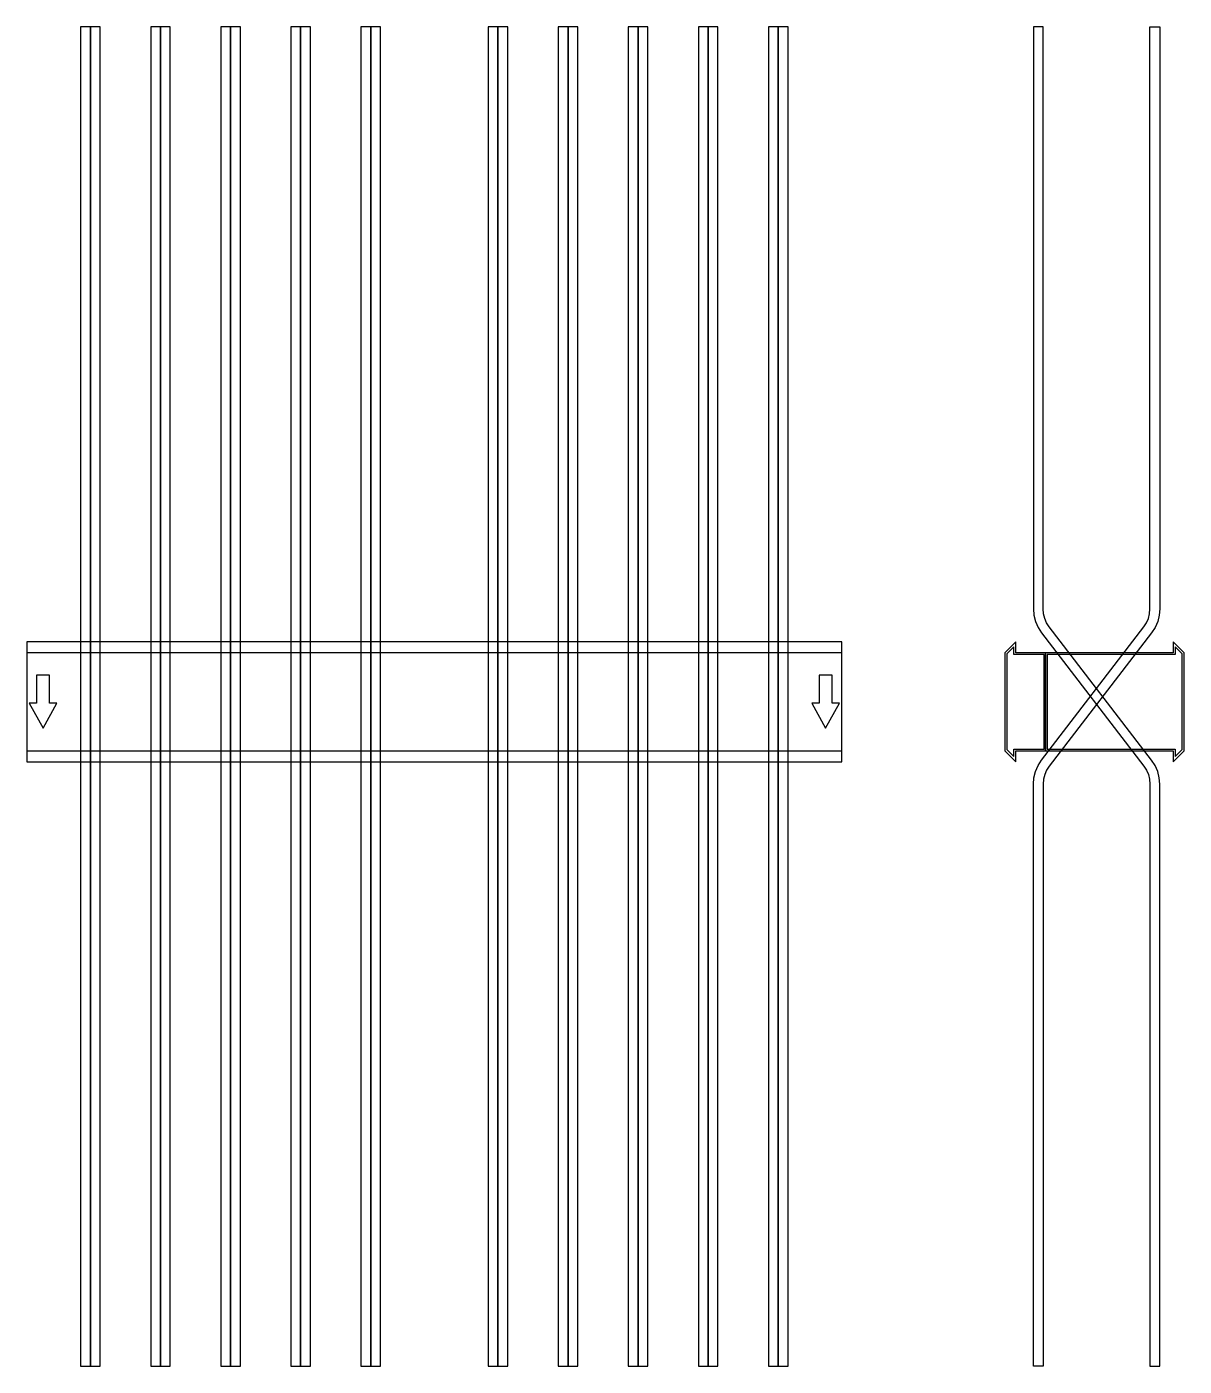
# Model space of a CAD drawing. Extents: x 0 to 1420, y -815 to 828.
import ezdxf

# ---------------------------------------------------------------- set-up
doc = ezdxf.new("R2010")
doc.units = 0
doc.layers.add('Halfen', color=7, linetype='CONTINUOUS')

msp = doc.modelspace()

# ---------------------------------------------------------------- linework, layer by layer
at = {"layer": 'Halfen', "color": 7}
for points in [[(78, -815.455), (78, 828.419), (66, 828.419), (66, -815.455)], [(90, -815.455), (90, 828.419), (78, 828.419), (78, -815.455)], [(164, -815.455), (164, 828.419), (152, 828.419), (152, -815.455)], [(176, -815.455), (176, 828.419), (164, 828.419), (164, -815.455)], [(250, -815.455), (250, 828.419), (238, 828.419), (238, -815.455)], [(262, -815.455), (262, 828.419), (250, 828.419), (250, -815.455)], [(336, -815.455), (336, 828.419), (324, 828.419), (324, -815.455)], [(348, -815.455), (348, 828.419), (336, 828.419), (336, -815.455)], [(422, -815.455), (422, 828.419), (410, 828.419), (410, -815.455)], [(434, -815.455), (434, 828.419), (422, 828.419), (422, -815.455)], [(578, -815.455), (578, 828.419), (566, 828.419), (566, -815.455)], [(590, -815.455), (590, 828.419), (578, 828.419), (578, -815.455)], [(664, -815.455), (664, 828.419), (652, 828.419), (652, -815.455)], [(676, -815.455), (676, 828.419), (664, 828.419), (664, -815.455)], [(750, -815.455), (750, 828.419), (738, 828.419), (738, -815.455)], [(762, -815.455), (762, 828.419), (750, 828.419), (750, -815.455)], [(836, -815.455), (836, 828.419), (824, 828.419), (824, -815.455)], [(848, -815.455), (848, 828.419), (836, 828.419), (836, -815.455)], [(922, -815.455), (922, 828.419), (910, 828.419), (910, -815.455)], [(934, -815.455), (934, 828.419), (922, 828.419), (922, -815.455)], [(1390, -815.455), (1390, -100.956), (1389.359, -93.137), (1387.453, -85.527), (1384.332, -78.329), (1380.081, -71.735), (1254.439, 92.004), (1251.251, 96.949), (1248.911, 102.348), (1247.481, 108.055), (1247, 113.919), (1247, 167.419), (1247, 828.419), (1235, 828.419), (1235, 167.419), (1235, 113.919), (1235.641, 106.101), (1237.547, 98.49), (1240.668, 91.292), (1244.919, 84.699), (1370.561, -79.04), (1373.749, -83.986), (1376.089, -89.384), (1377.519, -95.092), (1378, -100.956), (1378, -815.455)], [(1235, -815.455), (1235, -100.956), (1235.641, -93.137), (1237.547, -85.527), (1240.668, -78.329), (1244.919, -71.735), (1370.561, 92.004), (1373.749, 96.949), (1376.089, 102.348), (1377.519, 108.055), (1378, 113.919), (1378, 167.419), (1378, 828.419), (1390, 828.419), (1390, 167.419), (1390, 113.919), (1389.359, 106.101), (1387.453, 98.49), (1384.332, 91.292), (1380.081, 84.699), (1254.439, -79.04), (1251.251, -83.986), (1248.911, -89.384), (1247.481, -95.092), (1247, -100.956), (1247, -815.455)], [(0, -73.5), (1000, -73.5), (1000, 73.5), (0, 73.5)], [(1250, -60), (1250, 60), (1213.5, 60), (1213.5, 73.5), (1200, 60), (1200, -60), (1213.5, -73.5), (1213.5, -60)], [(1248, -58), (1248, 58), (1211, 58), (1211, 67.25), (1202.5, 58.75), (1202.5, -58.75), (1211, -67.25), (1211, -58)], [(1420, -60), (1420, 60), (1406.5, 73.5), (1406.5, 60), (1250, 60), (1250, -60), (1406.5, -60), (1406.5, -73.5)], [(1417.5, -58.75), (1417.5, 58.75), (1409, 67.25), (1409, 58), (1252, 58), (1252, -58), (1409, -58), (1409, -67.25)], [(0, -60), (1000, -60), (1000, 60), (0, 60)], [(20, -32.5), (37, -1.5), (28, -1.5), (28, 32.5), (12, 32.5), (12, -1.5), (3, -1.5)], [(980, -32.5), (997, -1.5), (988, -1.5), (988, 32.5), (972, 32.5), (972, -1.5), (963, -1.5)]]:
    msp.add_lwpolyline(points, close=True, dxfattribs=at)

doc.saveas('drawing.dxf')
